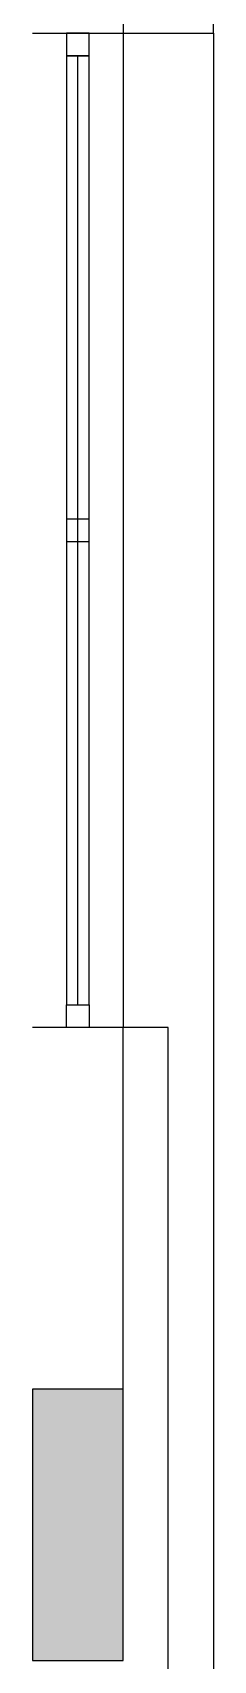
# Model space of a CAD drawing. Header units: metres. Extents: x -658 to -58, y -713 to -118.
# Drawn here: x -212.206 to -211.806, y -207.646 to -204.045 of the extents above; entities that cross this region are included whole.
import ezdxf

# ---------------------------------------------------------------- set-up
doc = ezdxf.new("R2010")
doc.units = ezdxf.units.M
doc.header["$LTSCALE"] = 100
doc.layers.add('plan', color=8, linetype='Continuous')

# ---------------------------------------------------------------- blocks, each defined once
blk = doc.blocks.new('*U108')
blk.add_line((2.15, 0), (0.05, 0))
for points in [[(0.05, 0.025), (0, 0.025), (0, -0.025), (0.05, -0.025)], [(2.15, -0.025), (2.15, 0.025), (0.05, 0.025), (0.05, -0.025)], [(2.15, 0.025), (2.2, 0.025), (2.2, -0.025), (2.15, -0.025)]]:
    blk.add_lwpolyline(points, close=True)
blk = doc.blocks.new('RWEFRWEFRWE')
h = blk.add_hatch(color=256)
h.dxf.hatch_style = 1
h.paths.add_polyline_path([(-212.2055, -189.7532), (-212.0055, -189.7532), (-212.0055, -189.1532), (-212.2055, -189.1532)])
blk.add_lwpolyline([(-212.2055, -189.7532), (-212.0055, -189.7532), (-212.0055, -189.1532), (-212.2055, -189.1532)], close=True)
blk = doc.blocks.new('A$Cb06f5615')
at = {"layer": 'plan'}
for p, q in [((-23.8035, 8.3095), (-23.8035, 7.2095)), ((-23.6035, 7.2095), (-23.6035, 7.7095)), ((-24.0035, 7.2095), (-23.6035, 7.2095)), ((-23.8035, 7.2095), (-23.8035, 5.0095)), ((-23.8035, 5.0095), (-24.0035, 5.0095)), ((-23.8035, 3.6095), (-23.8035, 5.0095))]:
    blk.add_line(p, q, dxfattribs=at)
at = {"layer": 'plan', "ltscale": 0.6}
blk.add_lwpolyline([(-23.6035, 7.2095), (-23.6035, 3.4095), (-27.4035, 3.4095)], dxfattribs=at)
at = {"layer": 'plan'}
blk.add_lwpolyline([(-23.8785, 6.0845), (-23.8785, 6.1345), (-23.9285, 6.1345), (-23.9285, 6.0845)], close=True, dxfattribs=at)
blk.add_lwpolyline([(-25.2035, 3.6095), (-25.2035, 3.5095), (-23.7035, 3.5095), (-23.7035, 5.0095), (-23.8035, 5.0095)], dxfattribs=at)
blk.add_blockref('RWEFRWEFRWE', (188.202, 193.3627), dxfattribs=at)
at = {"layer": 'plan', "rotation": 270}
blk.add_blockref('*U108', (-23.9035, 7.2095), dxfattribs=at)

msp = doc.modelspace()

# ---------------------------------------------------------------- block references
at = {"layer": 'plan'}
msp.add_blockref('A$Cb06f5615', (-188.202, -211.2557), dxfattribs=at)

doc.saveas('drawing.dxf')
